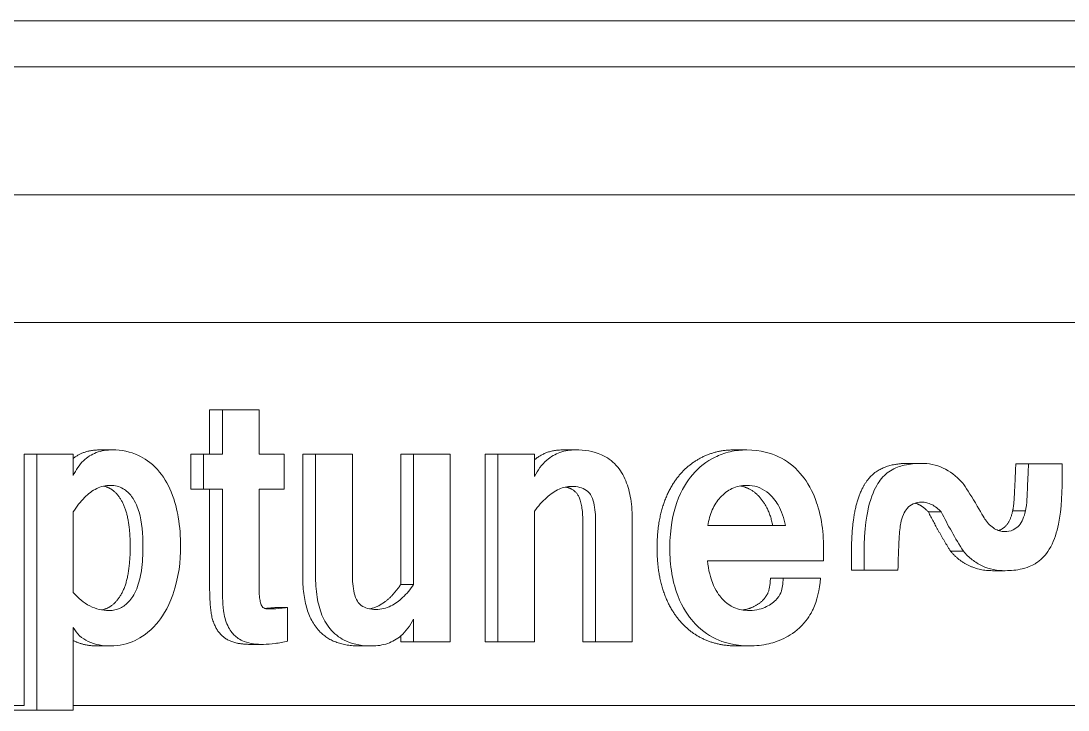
# Model space of a CAD drawing. Header units: inches. Extents: x 20 to 536, y 8 to 344.
# Drawn here: x 124.553 to 126.602, y 127.027 to 128.375 of the extents above; entities that cross this region are included whole.
import ezdxf

# ---------------------------------------------------------------- set-up
doc = ezdxf.new("R2010")
doc.units = ezdxf.units.IN
doc.header["$LTSCALE"] = 16
doc.header["$MEASUREMENT"] = 0
doc.layers.add('Visible (ANSI)', color=7, linetype='Continuous', lineweight=50)

msp = doc.modelspace()

# ---------------------------------------------------------------- linework, layer by layer
at = {"layer": 'Visible (ANSI)', "linetype": 'Continuous', "lineweight": 18}
for p, q in [((131.90354, 128.37531), (120.81842, 128.37531)), ((120.62487, 128.28531), (132.31621, 128.28531)), ((121.35558, 128.03528), (131.5855, 128.03528)), ((123.71008, 127.78528), (129.23099, 127.78528)), ((124.92222, 127.61422), (124.94722, 127.61422)), ((124.92222, 127.52769), (124.92222, 127.61422)), ((125.0191, 127.61422), (124.94722, 127.61422)), ((124.94722, 127.61422), (124.94722, 127.52769)), ((125.0191, 127.52769), (125.0191, 127.61422)), ((124.55908, 127.52769), (124.58408, 127.52769)), ((124.55908, 127.03528), (124.55908, 127.52769)), ((124.65552, 127.52769), (124.58408, 127.52769)), ((124.58408, 127.52769), (124.58408, 127.02667)), ((124.65552, 127.48568), (124.65552, 127.52769)), ((124.70722, 127.53578), (124.73222, 127.53578)), ((124.8854, 127.52769), (124.9104, 127.52769)), ((124.8854, 127.45886), (124.8854, 127.52769)), ((124.94722, 127.52769), (124.9104, 127.52769)), ((124.9104, 127.52769), (124.9104, 127.45886)), ((125.06818, 127.52769), (125.0191, 127.52769)), ((125.06818, 127.45886), (125.06818, 127.52769)), ((125.10435, 127.52769), (125.12935, 127.52769)), ((125.10435, 127.29084), (125.10435, 127.52769)), ((125.20167, 127.52769), (125.12935, 127.52769)), ((125.12935, 127.52769), (125.12935, 127.29084)), ((125.20167, 127.29337), (125.20167, 127.52769)), ((125.29632, 127.27262), (125.29632, 127.52769)), ((125.29632, 127.52769), (125.32132, 127.52769)), ((125.39276, 127.52769), (125.32132, 127.52769)), ((125.32132, 127.52769), (125.32132, 127.27262)), ((125.39276, 127.16028), (125.39276, 127.52769)), ((125.46136, 127.16028), (125.46136, 127.52769)), ((125.46136, 127.52769), (125.48636, 127.52769)), ((125.5578, 127.52769), (125.48636, 127.52769)), ((125.48636, 127.52769), (125.48636, 127.16028)), ((125.5578, 127.48366), (125.5578, 127.52769)), ((125.61344, 127.53578), (125.63844, 127.53578)), ((125.94809, 127.53578), (125.97309, 127.53578)), ((126.28932, 127.50947), (126.31432, 127.50947)), ((126.49969, 127.50845), (126.52469, 127.50845)), ((126.59043, 127.50845), (126.52469, 127.50845)), ((126.59043, 127.4786), (126.59043, 127.50845)), ((124.8854, 127.45886), (124.9104, 127.45886)), ((124.9104, 127.45886), (124.94722, 127.45886)), ((124.92222, 127.27161), (124.92222, 127.45886)), ((124.94722, 127.45886), (124.94722, 127.27161)), ((125.0191, 127.26908), (125.0191, 127.45886)), ((125.0191, 127.45886), (125.06818, 127.45886)), ((124.65552, 127.25694), (124.65552, 127.41433)), ((125.5578, 127.16028), (125.5578, 127.41584)), ((126.32876, 127.41433), (126.35376, 127.41433)), ((126.49355, 127.41635), (126.51855, 127.41635)), ((125.65245, 127.16028), (125.65245, 127.39459)), ((125.67745, 127.39459), (125.67745, 127.16028)), ((125.74932, 127.16028), (125.74932, 127.39712)), ((126.04891, 127.38801), (125.89727, 127.38801)), ((126.12342, 127.31868), (126.12342, 127.34348)), ((125.89639, 127.31868), (126.12342, 127.31868)), ((126.178, 127.30046), (126.178, 127.33082)), ((126.203, 127.33082), (126.203, 127.30046)), ((126.37215, 127.3374), (126.39715, 127.3374)), ((126.178, 127.30046), (126.203, 127.30046)), ((126.203, 127.30046), (126.26918, 127.30046)), ((126.45411, 127.29945), (126.47911, 127.29945)), ((126.01953, 127.28477), (126.04453, 127.28477)), ((126.11772, 127.28477), (126.04453, 127.28477)), ((125.29632, 127.27262), (125.32132, 127.27262)), ((125.04976, 127.22708), (125.07476, 127.22708)), ((125.07476, 127.16179), (125.07476, 127.22708)), ((125.32132, 127.20431), (125.32132, 127.16028)), ((124.65552, 127.02667), (124.65552, 127.18811)), ((125.00242, 127.15522), (125.02742, 127.15522)), ((125.29632, 127.16028), (125.29632, 127.17185)), ((125.29632, 127.16028), (125.32132, 127.16028)), ((125.32132, 127.16028), (125.39276, 127.16028)), ((125.46136, 127.16028), (125.48636, 127.16028)), ((125.48636, 127.16028), (125.5578, 127.16028)), ((125.65245, 127.16028), (125.67745, 127.16028)), ((125.67745, 127.16028), (125.74932, 127.16028)), ((124.70371, 127.15218), (124.72871, 127.15218)), ((125.2148, 127.15218), (125.2398, 127.15218)), ((125.95335, 127.15218), (125.97835, 127.15218)), ((124.55908, 127.03528), (123.71008, 127.03528)), ((129.23099, 127.03528), (124.65552, 127.03528)), ((124.46533, 127.02667), (124.58408, 127.02667)), ((124.58408, 127.02667), (124.65552, 127.02667))]:
    msp.add_line(p, q, dxfattribs=at)
for points, degree, knots in [([(124.73222, 127.53578), (124.7214, 127.53578), (124.71054, 127.53427), (124.6911, 127.52698), (124.68276, 127.52182), (124.66705, 127.50668), (124.66056, 127.49677), (124.65552, 127.48568)], 3, [-0.27518447, -0.27518447, -0.27518447, -0.27518447, -0.18002451, -0.18002451, -0.0953991, -0.0953991, 0, 0, 0, 0]), ([(124.86545, 127.34702), (124.86545, 127.3661), (124.86406, 127.38519), (124.85856, 127.41723), (124.85466, 127.43503), (124.84028, 127.46976), (124.83135, 127.4847), (124.80688, 127.51173), (124.79334, 127.52), (124.76701, 127.53255), (124.74978, 127.53578), (124.73222, 127.53578)], 3, [-0.55895589, -0.55895589, -0.55895589, -0.55895589, -0.42730196, -0.42730196, -0.33362764, -0.33362764, -0.25055777, -0.25055777, -0.15451105, -0.15451105, 0, 0, 0, 0]), ([(125.63844, 127.53578), (125.62802, 127.53578), (125.61763, 127.53432), (125.5984, 127.5275), (125.58985, 127.52255), (125.57212, 127.50712), (125.56417, 127.49607), (125.5578, 127.48366)], 3, [-0.28699786, -0.28699786, -0.28699786, -0.28699786, -0.19530538, -0.19530538, -0.10997007, -0.10997007, 0, 0, 0, 0]), ([(125.74932, 127.39712), (125.74932, 127.41144), (125.74843, 127.42605), (125.74417, 127.45219), (125.74113, 127.46409), (125.73191, 127.4866), (125.72575, 127.49686), (125.70939, 127.51478), (125.69956, 127.52158), (125.67285, 127.53335), (125.65539, 127.53578), (125.63844, 127.53578)], 3, [-0.54983804, -0.54983804, -0.54983804, -0.54983804, -0.44076065, -0.44076065, -0.34737427, -0.34737427, -0.25125884, -0.25125884, -0.14914917, -0.14914917, 0, 0, 0, 0]), ([(125.97309, 127.53578), (125.96226, 127.53578), (125.95149, 127.53467), (125.92933, 127.5296), (125.91957, 127.5258), (125.89462, 127.5134), (125.87989, 127.50209), (125.85701, 127.47542), (125.84548, 127.45817), (125.82889, 127.41095), (125.82276, 127.38262), (125.82276, 127.34398)], 3, [-1.4919316, -1.4919316, -1.4919316, -1.4919316, -1.2903014, -1.2903014, -1.0712515, -1.0712515, -0.6411915, -0.6411915, -0.2943902, -0.2943902, 0, 0, 0, 0]), ([(126.12342, 127.34348), (126.12342, 127.36095), (126.12218, 127.37848), (126.11576, 127.41603), (126.11077, 127.43092), (126.09834, 127.46267), (126.08793, 127.47836), (126.06575, 127.504), (126.05149, 127.51475), (126.02139, 127.52904), (126.00118, 127.53578), (125.97309, 127.53578)], 3, [-0.95374288, -0.95374288, -0.95374288, -0.95374288, -0.86423892, -0.86423892, -0.75775194, -0.75775194, -0.52950742, -0.52950742, -0.24718032, -0.24718032, 0, 0, 0, 0]), ([(126.31432, 127.50947), (126.30338, 127.50947), (126.29227, 127.50847), (126.27277, 127.50383), (126.26339, 127.50061), (126.24589, 127.48967), (126.23844, 127.48242), (126.22619, 127.46487), (126.21911, 127.4516), (126.20865, 127.41404), (126.203, 127.38409), (126.203, 127.33082)], 3, [-2.3834325, -2.3834325, -2.3834325, -2.3834325, -1.8060438, -1.8060438, -1.3327779, -1.3327779, -0.8613347, -0.8613347, -0.4059085, -0.4059085, 0, 0, 0, 0]), ([(126.39365, 127.47303), (126.38305, 127.48478), (126.37103, 127.49409), (126.3436, 127.50668), (126.32914, 127.50947), (126.31432, 127.50947)], 3, [-0.2596696, -0.2596696, -0.2596696, -0.2596696, -0.13042883, -0.13042883, 0, 0, 0, 0]), ([(126.52469, 127.50845), (126.52267, 127.46006), (126.52185, 127.44555), (126.52091, 127.43134), (126.52, 127.42236), (126.51855, 127.41635)], 3, [-0.073344423, -0.073344423, -0.073344423, -0.073344423, -0.047519074, -0.047519074, 0, 0, 0, 0]), ([(124.65552, 127.41433), (124.66194, 127.42465), (124.66928, 127.43456), (124.6847, 127.45005), (124.69257, 127.4561), (124.70977, 127.46437), (124.71862, 127.46645), (124.72783, 127.46645)], 3, [-0.26084909, -0.26084909, -0.26084909, -0.26084909, -0.1639148, -0.1639148, -0.08102913, -0.08102913, 0, 0, 0, 0]), ([(124.76682, 127.34702), (124.76682, 127.40724), (124.73632, 127.46007), (124.71508, 127.46508)], 2, [0, 0, 0, 1, 1.7846124, 1.7846124, 1.7846124]), ([(124.72783, 127.46645), (124.7323, 127.46645), (124.73675, 127.46595), (124.74525, 127.46375), (124.74921, 127.46214), (124.75943, 127.45619), (124.76492, 127.45097), (124.77757, 127.43397), (124.78178, 127.42211), (124.78986, 127.39433), (124.79182, 127.37065), (124.79182, 127.34702)], 3, [-0.34391216, -0.34391216, -0.34391216, -0.34391216, -0.31786711, -0.31786711, -0.29318796, -0.29318796, -0.251195, -0.251195, -0.18010027, -0.18010027, 0, 0, 0, 0]), ([(125.5578, 127.41584), (125.56506, 127.42554), (125.57314, 127.43488), (125.5893, 127.44931), (125.59737, 127.45501), (125.61393, 127.46246), (125.6221, 127.46443), (125.63055, 127.46443)], 3, [-0.25414778, -0.25414778, -0.25414778, -0.25414778, -0.15637481, -0.15637481, -0.07435436, -0.07435436, 0, 0, 0, 0]), ([(125.65245, 127.39459), (125.65245, 127.43406), (125.63404, 127.46008), (125.6189, 127.46318)], 2, [0, 0, 0, 1, 1.7136494, 1.7136494, 1.7136494]), ([(125.63055, 127.46443), (125.63591, 127.46443), (125.64142, 127.46392), (125.65113, 127.46135), (125.6555, 127.4595), (125.66315, 127.45393), (125.66567, 127.45088), (125.67045, 127.44354), (125.67248, 127.43777), (125.67656, 127.42103), (125.67745, 127.4077), (125.67745, 127.39459)], 3, [-0.24371502, -0.24371502, -0.24371502, -0.24371502, -0.20910445, -0.20910445, -0.17940168, -0.17940168, -0.15075746, -0.15075746, -0.09989135, -0.09989135, 0, 0, 0, 0]), ([(125.89727, 127.38801), (125.89886, 127.39858), (125.90161, 127.4088), (125.90988, 127.42747), (125.9151, 127.43558), (125.92848, 127.45045), (125.93599, 127.45616), (125.95339, 127.46451), (125.96311, 127.46645), (125.97309, 127.46645)], 3, [-0.31166749, -0.31166749, -0.31166749, -0.31166749, -0.23705054, -0.23705054, -0.16576507, -0.16576507, -0.0878526, -0.0878526, 0, 0, 0, 0]), ([(126.02391, 127.38801), (126.01778, 127.42192), (125.9819, 127.46154), (125.96059, 127.46537)], 2, [0, 0, 0, 1, 1.7795235, 1.7795235, 1.7795235]), ([(125.97309, 127.46645), (125.9802, 127.46645), (125.98724, 127.46547), (126.00062, 127.4611), (126.00673, 127.45788), (126.02296, 127.4456), (126.03026, 127.4352), (126.04169, 127.41589), (126.04631, 127.40238), (126.04891, 127.38801)], 3, [-0.25145744, -0.25145744, -0.25145744, -0.25145744, -0.21404187, -0.21404187, -0.17828382, -0.17828382, -0.11189925, -0.11189925, 0, 0, 0, 0]), ([(126.4401, 127.39864), (126.43724, 127.40363), (126.40586, 127.45833), (126.3953, 127.47151), (126.39463, 127.47227), (126.39396, 127.47284), (126.3938, 127.47296), (126.39365, 127.47303)], 3, [-0.081233848, -0.081233848, -0.081233848, -0.081233848, -0.006321127, -0.006321127, -0.00143225, -0.00143225, 0, 0, 0, 0]), ([(126.47911, 127.29945), (126.49013, 127.29945), (126.50133, 127.30046), (126.52616, 127.30647), (126.53493, 127.31148), (126.54806, 127.31982), (126.55573, 127.32742), (126.57067, 127.34912), (126.57648, 127.36382), (126.58819, 127.4082), (126.59043, 127.44371), (126.59043, 127.4786)], 3, [-0.58963682, -0.58963682, -0.58963682, -0.58963682, -0.55353283, -0.55353283, -0.50652615, -0.50652615, -0.40328783, -0.40328783, -0.26584205, -0.26584205, 0, 0, 0, 0]), ([(126.27444, 127.39256), (126.27565, 127.39825), (126.27732, 127.40392), (126.28165, 127.41365), (126.28415, 127.41784), (126.29056, 127.42522), (126.29435, 127.42813), (126.30391, 127.4326), (126.30954, 127.43356), (126.3152, 127.43356)], 3, [-0.17401034, -0.17401034, -0.17401034, -0.17401034, -0.12936578, -0.12936578, -0.09065897, -0.09065897, -0.0497718, -0.0497718, 0, 0, 0, 0]), ([(126.3152, 127.43356), (126.31861, 127.43356), (126.32199, 127.43316), (126.3287, 127.43154), (126.33197, 127.43033), (126.34205, 127.4253), (126.34824, 127.42023), (126.35376, 127.41433)], 3, [-0.12657462, -0.12657462, -0.12657462, -0.12657462, -0.09654482, -0.09654482, -0.06622492, -0.06622492, 0, 0, 0, 0]), ([(126.35376, 127.41433), (126.36029, 127.4013), (126.36714, 127.38848), (126.38161, 127.36283), (126.38925, 127.35001), (126.39715, 127.3374)], 3, [-0.23324276, -0.23324276, -0.23324276, -0.23324276, -0.11854585, -0.11854585, 0, 0, 0, 0]), ([(126.46598, 127.3779), (126.47325, 127.38034), (126.48917, 127.3956), (126.49355, 127.41635)], 2, [0.4537602, 0.4537602, 0.4537602, 1, 2, 2, 2]), ([(126.51855, 127.41635), (126.51737, 127.41075), (126.51574, 127.40516), (126.51153, 127.39561), (126.5091, 127.39151), (126.50277, 127.38426), (126.4989, 127.38136), (126.48928, 127.37685), (126.48356, 127.37586), (126.47779, 127.37586)], 3, [-0.17274752, -0.17274752, -0.17274752, -0.17274752, -0.12892677, -0.12892677, -0.09125466, -0.09125466, -0.05069558, -0.05069558, 0, 0, 0, 0]), ([(126.26918, 127.30046), (126.26962, 127.31933), (126.27033, 127.34304), (126.27218, 127.37454), (126.27314, 127.38604), (126.27444, 127.39256)], 3, [-0.12909353, -0.12909353, -0.12909353, -0.12909353, -0.05099445, -0.05099445, 0, 0, 0, 0]), ([(126.47779, 127.37586), (126.47444, 127.37586), (126.47113, 127.37634), (126.46454, 127.37826), (126.46134, 127.37971), (126.45135, 127.38575), (126.4453, 127.39189), (126.4401, 127.39864)], 3, [-0.12863255, -0.12863255, -0.12863255, -0.12863255, -0.09912652, -0.09912652, -0.06883712, -0.06883712, 0, 0, 0, 0]), ([(124.71162, 127.22263), (124.73393, 127.22737), (124.76682, 127.28275), (124.76682, 127.34702)], 2, [0.1914061, 0.1914061, 0.1914061, 1, 2, 2, 2]), ([(124.79182, 127.34702), (124.79182, 127.3315), (124.79102, 127.31528), (124.78697, 127.28782), (124.78412, 127.27539), (124.77466, 127.25213), (124.769, 127.2445), (124.75936, 127.23377), (124.75374, 127.22934), (124.74044, 127.22297), (124.73314, 127.22151), (124.72564, 127.22151)], 3, [-0.30290761, -0.30290761, -0.30290761, -0.30290761, -0.23644812, -0.23644812, -0.18377195, -0.18377195, -0.1266776, -0.1266776, -0.06597425, -0.06597425, 0, 0, 0, 0]), ([(124.72871, 127.15218), (124.74531, 127.15218), (124.76136, 127.15557), (124.78829, 127.16849), (124.80345, 127.17808), (124.82809, 127.20675), (124.84034, 127.22449), (124.86224, 127.28593), (124.86545, 127.31896), (124.86545, 127.34702)], 3, [-1.0037119, -1.0037119, -1.0037119, -1.0037119, -0.6558258, -0.6558258, -0.3924925, -0.3924925, -0.2137644, -0.2137644, 0, 0, 0, 0]), ([(125.82276, 127.34398), (125.82276, 127.32722), (125.8239, 127.31033), (125.82847, 127.28298), (125.83173, 127.26787), (125.84784, 127.22612), (125.85946, 127.21017), (125.88104, 127.18529), (125.8959, 127.17409), (125.92696, 127.15941), (125.94821, 127.15218), (125.97835, 127.15218)], 3, [-1.1520732, -1.1520732, -1.1520732, -1.1520732, -0.9328917, -0.9328917, -0.7880369, -0.7880369, -0.5752915, -0.5752915, -0.2652163, -0.2652163, 0, 0, 0, 0]), ([(125.97835, 127.22151), (125.96794, 127.22151), (125.95763, 127.22327), (125.94157, 127.23047), (125.93313, 127.2354), (125.91946, 127.2506), (125.91236, 127.25988), (125.90342, 127.28378), (125.89775, 127.30036), (125.89639, 127.31868)], 3, [-1.9615665, -1.9615665, -1.9615665, -1.9615665, -1.0582577, -1.0582577, -0.4670175, -0.4670175, -0.1401197, -0.1401197, 0, 0, 0, 0]), ([(126.39715, 127.3374), (126.40244, 127.33121), (126.40819, 127.32564), (126.42055, 127.31606), (126.42702, 127.3121), (126.44829, 127.30225), (126.46356, 127.29945), (126.47911, 127.29945)], 3, [-0.26781171, -0.26781171, -0.26781171, -0.26781171, -0.20158046, -0.20158046, -0.13679537, -0.13679537, 0, 0, 0, 0]), ([(125.12935, 127.29084), (125.12935, 127.27649), (125.13024, 127.26184), (125.13451, 127.23566), (125.13755, 127.22373), (125.14677, 127.20124), (125.15291, 127.19099), (125.16922, 127.17311), (125.17901, 127.16633), (125.20559, 127.1546), (125.22294, 127.15218), (125.2398, 127.15218)], 3, [-0.54882756, -0.54882756, -0.54882756, -0.54882756, -0.43951235, -0.43951235, -0.34598462, -0.34598462, -0.25005812, -0.25005812, -0.14831849, -0.14831849, 0, 0, 0, 0]), ([(125.24769, 127.22354), (125.24226, 127.22354), (125.23666, 127.22406), (125.22705, 127.22672), (125.22283, 127.22857), (125.21569, 127.2339), (125.21324, 127.23678), (125.20849, 127.24416), (125.20653, 127.24989), (125.20253, 127.26661), (125.20167, 127.28013), (125.20167, 127.29337)], 3, [-0.25342297, -0.25342297, -0.25342297, -0.25342297, -0.21349345, -0.21349345, -0.18069807, -0.18069807, -0.15097762, -0.15097762, -0.10090432, -0.10090432, 0, 0, 0, 0]), ([(125.96556, 127.22247), (125.97156, 127.22342), (125.98929, 127.2291), (126.0077, 127.24327), (126.01865, 127.2625), (126.01953, 127.28477)], 2, [0.5018749, 0.5018749, 0.5018749, 1, 2, 3, 4, 4, 4]), ([(125.97835, 127.15218), (125.9911, 127.15218), (126.00379, 127.15352), (126.02609, 127.15876), (126.03813, 127.16258), (126.06041, 127.17445), (126.07335, 127.18284), (126.095, 127.20819), (126.1007, 127.219), (126.11101, 127.24049), (126.11546, 127.2616), (126.11772, 127.28477)], 3, [-0.51058672, -0.51058672, -0.51058672, -0.51058672, -0.39585732, -0.39585732, -0.30581684, -0.30581684, -0.23379286, -0.23379286, -0.17764071, -0.17764071, 0, 0, 0, 0]), ([(126.04453, 127.28477), (126.0441, 127.27393), (126.04283, 127.26451), (126.03997, 127.25664), (126.03782, 127.25087), (126.02654, 127.2379), (126.01966, 127.23279), (126.00412, 127.22532), (125.99255, 127.22151), (125.97835, 127.22151)], 3, [-1.3567512, -1.3567512, -1.3567512, -1.3567512, -0.3873837, -0.3873837, -0.2508201, -0.2508201, -0.1248926, -0.1248926, 0, 0, 0, 0]), ([(124.72564, 127.22151), (124.71908, 127.22151), (124.71257, 127.22221), (124.69987, 127.2252), (124.69381, 127.22741), (124.67562, 127.2366), (124.66489, 127.24579), (124.65552, 127.25694)], 3, [-0.23235467, -0.23235467, -0.23235467, -0.23235467, -0.17463394, -0.17463394, -0.11837707, -0.11837707, 0, 0, 0, 0]), ([(124.94722, 127.27161), (124.94722, 127.25477), (124.94762, 127.23785), (124.9508, 127.2109), (124.95332, 127.20103), (124.96202, 127.18236), (124.96697, 127.17666), (124.97465, 127.16904), (124.98083, 127.16428), (125.00111, 127.15663), (125.01429, 127.15522), (125.02742, 127.15522)], 3, [-0.45637652, -0.45637652, -0.45637652, -0.45637652, -0.34795416, -0.34795416, -0.28133028, -0.28133028, -0.21146767, -0.21146767, -0.11555685, -0.11555685, 0, 0, 0, 0]), ([(125.03926, 127.22455), (125.03615, 127.22455), (125.03297, 127.22457), (125.02876, 127.226), (125.02765, 127.22671), (125.02577, 127.22847), (125.02487, 127.22957), (125.02298, 127.23278), (125.02201, 127.2358), (125.02014, 127.24443), (125.0191, 127.25219), (125.0191, 127.26908)], 3, [-0.46029222, -0.46029222, -0.46029222, -0.46029222, -0.32463762, -0.32463762, -0.26853254, -0.26853254, -0.21873732, -0.21873732, -0.12874165, -0.12874165, 0, 0, 0, 0]), ([(125.32132, 127.27262), (125.31501, 127.2632), (125.3079, 127.25427), (125.29298, 127.24004), (125.28536, 127.23442), (125.26764, 127.22583), (125.25786, 127.22354), (125.24769, 127.22354)], 3, [-0.25985251, -0.25985251, -0.25985251, -0.25985251, -0.16904466, -0.16904466, -0.0895398, -0.0895398, 0, 0, 0, 0]), ([(125.07476, 127.22708), (125.07136, 127.22678), (125.05708, 127.22555), (125.0505, 127.22491), (125.04677, 127.22455), (125.03926, 127.22455)], 3, [-0.29682219, -0.29682219, -0.29682219, -0.29682219, -0.06611673, -0.06611673, 0, 0, 0, 0]), ([(125.2398, 127.15218), (125.25028, 127.15218), (125.26073, 127.15363), (125.2801, 127.16041), (125.28871, 127.16534), (125.30669, 127.18074), (125.3148, 127.19181), (125.32132, 127.20431)], 3, [-0.28914927, -0.28914927, -0.28914927, -0.28914927, -0.1969143, -0.1969143, -0.11111134, -0.11111134, 0, 0, 0, 0]), ([(124.65552, 127.18811), (124.65891, 127.18206), (124.66302, 127.17675), (124.67288, 127.16747), (124.67847, 127.16377), (124.69819, 127.15429), (124.71385, 127.15218), (124.72871, 127.15218)], 3, [-0.24235731, -0.24235731, -0.24235731, -0.24235731, -0.1875229, -0.1875229, -0.13070815, -0.13070815, 0, 0, 0, 0]), ([(125.02742, 127.15522), (125.03503, 127.15522), (125.04266, 127.15581), (125.05845, 127.15801), (125.06666, 127.1597), (125.07476, 127.16179)], 3, [-0.13991373, -0.13991373, -0.13991373, -0.13991373, -0.07297611, -0.07297611, 0, 0, 0, 0])]:
    msp.add_open_spline(points, degree=degree, knots=knots, dxfattribs=at)
for points in [[(124.65552, 127.51922), (124.67622, 127.53578), (124.70722, 127.53578)], [(125.5578, 127.5164), (125.58057, 127.53578), (125.61344, 127.53578)], [(125.79776, 127.34398), (125.79776, 127.38801), (125.81924, 127.45886), (125.85912, 127.50845), (125.91522, 127.53578), (125.94809, 127.53578)], [(126.178, 127.33082), (126.178, 127.3789), (126.19027, 127.4457), (126.217, 127.49024), (126.25995, 127.50947), (126.28932, 127.50947)], [(126.49355, 127.41635), (126.49574, 127.42546), (126.49794, 127.46645), (126.49969, 127.50845)], [(126.32876, 127.41433), (126.31635, 127.42761), (126.30268, 127.43172)], [(126.37215, 127.3374), (126.34805, 127.37586), (126.32876, 127.41433)], [(125.95335, 127.15218), (125.91873, 127.15218), (125.86131, 127.17799), (125.82012, 127.22809), (125.79776, 127.29843), (125.79776, 127.34398)], [(126.45411, 127.29945), (126.40458, 127.29945), (126.37215, 127.3374)], [(125.2148, 127.15218), (125.10435, 127.15218), (125.10435, 127.29084)], [(125.00242, 127.15522), (124.97613, 127.15522), (124.94457, 127.1704), (124.9266, 127.20177), (124.92222, 127.24378), (124.92222, 127.27161)], [(125.23496, 127.22468), (125.26847, 127.23104), (125.29632, 127.27262)], [(125.03061, 127.22539), (125.03686, 127.22596), (125.04976, 127.22708)], [(124.70371, 127.15218), (124.67469, 127.15218), (124.65552, 127.16294)]]:
    msp.add_open_spline(points, degree=2, dxfattribs=at)

doc.saveas('drawing.dxf')
